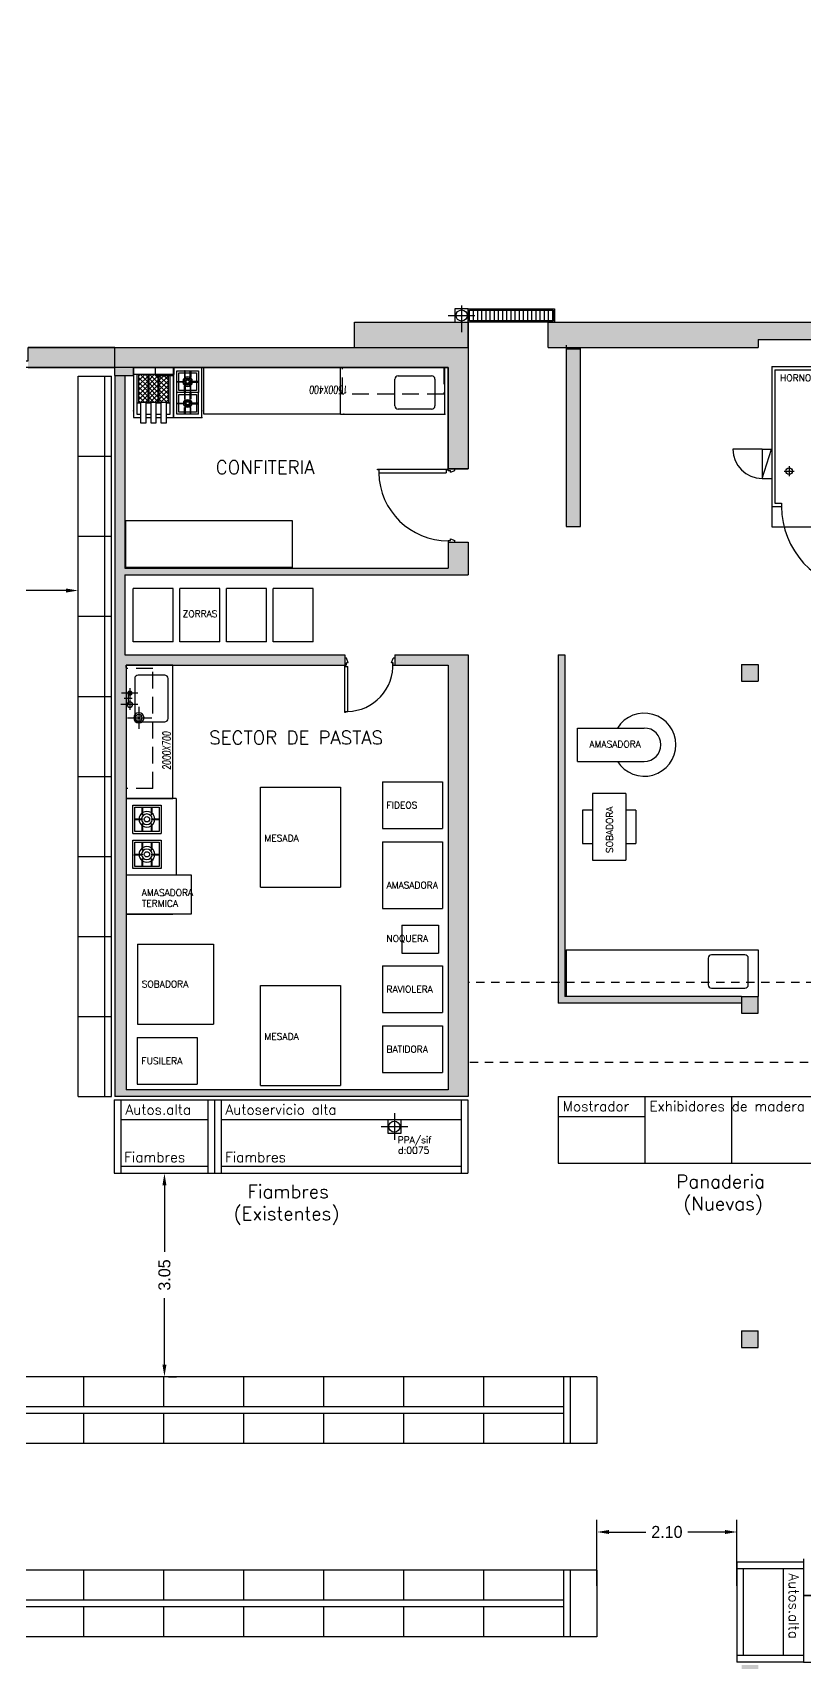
# Model space of a CAD drawing. Header units: metres. Extents: x 95 to 486, y 2972 to 3465.
# Drawn here: x 210.41 to 221.99, y 3212.34 to 3236.77 of the extents above; entities that cross this region are included whole.
import ezdxf

# ---------------------------------------------------------------- set-up
doc = ezdxf.new("R2010")
doc.units = ezdxf.units.M
doc.linetypes.add('HIDDEN', pattern=[0.375, 0.25, -0.125])
doc.linetypes.add('HIDDEN2', pattern=[0.1875, 0.125, -0.0625])
for name, color, linetype in [('0_CAMARAS', 4, 'Continuous'), ('0_HOJA-CARATULA', 7, 'Continuous'), ('0_MUROS', 7, 'Continuous'), ('0_PUERTAS-VENTANAS', 3, 'Continuous'), ('C_COTAS', 5, 'Continuous'), ('E_EQUIPAMIENTO', 1, 'Continuous'), ('E_GONDOLAS', 1, 'Continuous'), ('E_INOXIGAS', 1, 'Continuous'), ('E_PANADERIA', 1, 'Continuous'), ('I_DESAGUES', 224, 'Continuous'), ('T_TEXTOS', 3, 'Continuous'), ('T_TEXTOS-EQUIPAMIENTO', 5, 'Continuous')]:
    doc.layers.add(name, color=color, linetype=linetype)
doc.styles.add('ROMANS', font='romans.shx', dxfattribs={"width": 0.8, "height": 0.15})
doc.dimstyles.new('STANDARD$0', dxfattribs={"dimtxt": 0.2, "dimasz": 0.18, "dimexe": 0.18, "dimexo": 0.0625, "dimgap": 0.09, "dimtad": 0, "dimzin": 0, "dimdsep": 46, "dimtxsty": 'ROMANS', "dimblk": 'OBLIQUE', "dimsah": 1, "dimcen": 0.09, "dimse1": 1, "dimse2": 1, "dimadec": 0, "dimazin": 0, "dimtfac": 1, "dimtofl": 0, "dimtmove": 0, "dimatfit": 3, "dimldrblk": 'OBLIQUE', "dimfxl": 1, "dimtolj": 1, "dimtzin": 0, "dimarcsym": 0})

# ---------------------------------------------------------------- blocks, each defined once
blk = doc.blocks.new('*X149')
at = {"color": 0}
for p, q in [((6.36, 4.804), (6.451, 4.895)), ((6.36, 4.875), (6.38, 4.895)), ((6.503, 4.811), (6.419, 4.895)), ((6.503, 4.882), (6.489, 4.895)), ((6.503, 4.74), (6.36, 4.883)), ((6.36, 4.734), (6.503, 4.876)), ((6.503, 4.67), (6.36, 4.812)), ((6.36, 4.663), (6.503, 4.805)), ((6.503, 4.599), (6.36, 4.742)), ((6.36, 4.592), (6.503, 4.735)), ((6.503, 4.528), (6.36, 4.671)), ((6.36, 4.522), (6.503, 4.664)), ((6.48, 4.48), (6.36, 4.6)), ((6.409, 4.48), (6.36, 4.529)), ((6.389, 4.48), (6.503, 4.593)), ((6.46, 4.48), (6.503, 4.523))]:
    blk.add_line(p, q, dxfattribs=at)
blk = doc.blocks.new('*X148')
at = {"color": 0}
for p, q in [((6.23, 1.846), (6.319, 1.935)), ((6.23, 1.917), (6.248, 1.935)), ((6.339, 1.792), (6.23, 1.902)), ((6.269, 1.792), (6.23, 1.831)), ((6.23, 1.705), (6.308, 1.782)), ((6.23, 1.775), (6.237, 1.782)), ((6.35, 1.64), (6.23, 1.76)), ((6.236, 1.64), (6.379, 1.782)), ((6.247, 1.792), (6.39, 1.935)), ((6.41, 1.792), (6.267, 1.935)), ((6.421, 1.64), (6.279, 1.782)), ((6.307, 1.64), (6.449, 1.782)), ((6.318, 1.792), (6.46, 1.935)), ((6.481, 1.792), (6.338, 1.935)), ((6.492, 1.64), (6.349, 1.782)), ((6.378, 1.64), (6.52, 1.782)), ((6.389, 1.792), (6.531, 1.935)), ((6.551, 1.792), (6.409, 1.935)), ((6.562, 1.64), (6.42, 1.782)), ((6.448, 1.64), (6.591, 1.782)), ((6.459, 1.792), (6.602, 1.935)), ((6.622, 1.792), (6.48, 1.935)), ((6.633, 1.64), (6.491, 1.782)), ((6.519, 1.64), (6.645, 1.766)), ((6.53, 1.792), (6.645, 1.907)), ((6.645, 1.84), (6.55, 1.935)), ((6.645, 1.699), (6.561, 1.782)), ((6.601, 1.792), (6.645, 1.837)), ((6.645, 1.911), (6.621, 1.935)), ((6.645, 1.77), (6.632, 1.782)), ((6.28, 1.64), (6.23, 1.69)), ((6.59, 1.64), (6.645, 1.695))]:
    blk.add_line(p, q, dxfattribs=at)
blk = doc.blocks.new('70X50')
at = {"color": 1}
for p, q in [((0.037, 0), (0, 0)), ((0, -0.042), (0, 0)), ((0.419, -0.177), (0.419, 0.07)), ((0.5, -0.088), (0.5, 0.032)), ((0.591, -0.177), (0.591, 0.078)), ((0.345, -0.056), (0.489, -0.056)), ((0.435, -0.028), (0.575, -0.028)), ((0.517, -0.056), (0.669, -0.056)), ((0.627, -0.191), (0.953, -0.191)), ((0.79, -0.018), (0.79, -0.383)), ((0, -0.658), (0, -0.7)), ((0.037, -0.7), (0, -0.7))]:
    blk.add_line(p, q, dxfattribs=at)
at = {"color": 3}
blk.add_lwpolyline([(0.15, -0.578), (0.15, -0.178, -0.414214), (0.2, -0.128), (0.8, -0.128, -0.414214), (0.85, -0.178), (0.85, -0.578, -0.414214), (0.8, -0.628), (0.2, -0.628, -0.414214)], format="xyb", close=True, dxfattribs=at)
at = {"color": 4, "const_width": 0.0407}
blk.add_lwpolyline([(0.399, -0.056, 1), (0.439, -0.056, 1)], format="xyb", close=True, dxfattribs=at)
at = {"color": 4, "const_width": 0.008}
for points in [[(0.845, -0.138), (0.735, -0.244)], [(0.737, -0.137), (0.847, -0.242)]]:
    blk.add_lwpolyline(points, dxfattribs=at)
at = {"color": 4}
for centre, radius in [((0.591, -0.056), 0.0407), ((0.79, -0.191), 0.0764)]:
    blk.add_circle(centre, radius, dxfattribs=at)
at = {"color": 2}
blk.add_circle((0.79, -0.188), 0.05, dxfattribs=at)
blk = doc.blocks.new('*D176')
at = {"layer": 'C_COTAS', "color": 0, "lineweight": -2, "transparency": 16777216}
for p, q in [((208.546, 3227.586), (208.546, 3228.59)), ((208.726, 3228.41), (209.461, 3228.41)), ((210.916, 3228.41), (210.181, 3228.41)), ((211.096, 3227.586), (211.096, 3228.59))]:
    blk.add_line(p, q, dxfattribs=at)
at = {"layer": 'C_COTAS', "color": 0, "transparency": 16777216}
for points in [[(208.726, 3228.44), (208.726, 3228.38), (208.546, 3228.41)], [(210.916, 3228.44), (210.916, 3228.38), (211.096, 3228.41)]]:
    blk.add_solid(points, dxfattribs=at)
at = {"layer": 'DEFPOINTS', "color": 0, "transparency": 16777216}
for p in [(211.096, 3228.41), (208.546, 3227.524), (211.096, 3227.524)]:
    blk.add_point(p, dxfattribs=at)
at = {"layer": 'C_COTAS', "color": 0, "transparency": 16777216, "insert": (209.821, 3228.41), "char_height": 0.18, "attachment_point": 5}
blk.add_mtext('\\A1;2.55', dxfattribs=at)
blk = doc.blocks.new('*D180')
at = {"layer": 'C_COTAS', "color": 0, "lineweight": -2, "transparency": 16777216}
for p, q in [((212.451, 3219.674), (212.57, 3219.674)), ((212.39, 3219.494), (212.39, 3218.494)), ((212.39, 3216.804), (212.39, 3217.804)), ((212.451, 3216.624), (212.57, 3216.624))]:
    blk.add_line(p, q, dxfattribs=at)
at = {"layer": 'C_COTAS', "color": 0, "transparency": 16777216}
for points in [[(212.36, 3219.494), (212.42, 3219.494), (212.39, 3219.674)], [(212.36, 3216.804), (212.42, 3216.804), (212.39, 3216.624)]]:
    blk.add_solid(points, dxfattribs=at)
at = {"layer": 'DEFPOINTS', "color": 0, "transparency": 16777216}
for p in [(212.388, 3219.674), (212.388, 3216.624), (212.39, 3216.624)]:
    blk.add_point(p, dxfattribs=at)
at = {"layer": 'C_COTAS', "color": 0, "transparency": 16777216, "insert": (212.39, 3218.149), "char_height": 0.18, "attachment_point": 5, "rotation": 90}
blk.add_mtext('\\A1;3.05', dxfattribs=at)
blk = doc.blocks.new('*D211')
at = {"layer": 'C_COTAS', "color": 0, "lineweight": -2, "transparency": 16777216}
for p, q in [((218.876, 3213.49), (218.876, 3214.476)), ((220.976, 3213.49), (220.976, 3214.476)), ((219.056, 3214.296), (219.611, 3214.296)), ((220.796, 3214.296), (220.241, 3214.296))]:
    blk.add_line(p, q, dxfattribs=at)
at = {"layer": 'C_COTAS', "color": 0, "transparency": 16777216}
for points in [[(219.056, 3214.326), (219.056, 3214.266), (218.876, 3214.296)], [(220.796, 3214.326), (220.796, 3214.266), (220.976, 3214.296)]]:
    blk.add_solid(points, dxfattribs=at)
at = {"layer": 'DEFPOINTS', "color": 0, "transparency": 16777216}
for p in [(220.976, 3214.296), (218.876, 3213.427), (220.976, 3213.427)]:
    blk.add_point(p, dxfattribs=at)
at = {"layer": 'C_COTAS', "color": 0, "transparency": 16777216, "insert": (219.926, 3214.296), "char_height": 0.18, "attachment_point": 5}
blk.add_mtext('\\A1;2.10', dxfattribs=at)

msp = doc.modelspace()

# ---------------------------------------------------------------- hatches: boundary and pattern name
at = {"layer": '0_MUROS'}
h = msp.add_hatch(color=256, dxfattribs=at)
h.paths.add_polyline_path([(216.9461, 3232.0536), (211.6461, 3232.0536), (211.6461, 3231.6336), (211.9261, 3231.6336), (211.9261, 3231.7536), (212.5261, 3231.7536), (214.304, 3231.7536), (216.6461, 3231.7536), (216.6461, 3230.2336), (216.9461, 3230.2336)])
h.paths.add_polyline_path([(216.9461, 3232.4336), (216.7461, 3232.4336), (215.2421, 3232.4336), (215.2421, 3232.0536), (216.9461, 3232.0536)])
h.paths.add_polyline_path([(236.7361, 3232.4336), (218.1461, 3232.4336), (218.1461, 3232.0536), (221.2961, 3232.0536), (221.2961, 3232.1736), (225.3961, 3232.1736), (225.3961, 3232.0536), (225.7561, 3232.0536), (225.7561, 3232.1736), (230.9161, 3232.1736), (230.9161, 3232.0536), (231.2361, 3232.0536), (231.2361, 3232.1736), (236.4461, 3232.1736), (236.4461, 3226.8336), (236.7661, 3226.8336), (236.7661, 3227.1936), (236.8161, 3227.1936), (236.8161, 3227.3736), (236.6861, 3227.3736), (236.6861, 3231.8536), (236.8361, 3231.8536), (236.8361, 3232.2536), (236.7361, 3232.2536)])
h.paths.add_polyline_path([(231.0961, 3227.0186), (230.9161, 3227.0186), (230.9161, 3222.3586), (231.0961, 3222.3586)])
h.paths.add_polyline_path([(236.4461, 3232.1736), (236.2761, 3232.1736), (236.2761, 3231.8336), (236.4461, 3231.8336)], flags=16)
for points in [[(210.3461, 3232.0536), (210.3461, 3231.7536), (211.6461, 3231.7536), (211.6461, 3232.0536)], [(218.6311, 3232.0575), (218.4172, 3232.0575), (218.4172, 3229.3701), (218.6311, 3229.3701)], [(211.6461, 3220.8236), (216.9461, 3220.8236), (216.9461, 3227.4436), (215.8461, 3227.4436), (215.8461, 3227.2936), (216.6461, 3227.2936), (216.6461, 3220.9236), (211.8161, 3220.9236), (211.8161, 3227.2936), (212.5161, 3227.2936), (215.0961, 3227.2936), (215.0961, 3227.4436), (211.7961, 3227.4436), (211.7961, 3228.6436), (216.9461, 3228.6436), (216.9461, 3229.1336), (216.6461, 3229.1336), (216.6461, 3228.7436), (211.7961, 3228.7436), (211.7961, 3229.5436), (211.7961, 3231.6336), (211.6461, 3231.6336)]]:
    msp.add_hatch(color=256, dxfattribs=at).paths.add_polyline_path(points)
h = msp.add_hatch(color=256, dxfattribs=at)
h.paths.add_polyline_path([(218.3961, 3227.4436), (218.2961, 3227.4436), (218.2961, 3222.5336), (218.3961, 3222.5336)])
h.paths.add_polyline_path([(221.0461, 3222.3236), (218.3961, 3222.3236), (218.3961, 3222.5336), (218.2961, 3222.5336), (218.2961, 3222.2236), (221.0461, 3222.2236)])
h.paths.add_polyline_path([(221.2961, 3222.3236), (221.0461, 3222.3236), (221.0461, 3222.0736), (221.2961, 3222.0736)])
h.paths.add_polyline_path([(221.2961, 3227.3036), (221.0461, 3227.3036), (221.0461, 3227.0536), (221.2961, 3227.0536)])
h.paths.add_polyline_path([(225.7161, 3227.6336), (225.2361, 3227.6336), (225.2361, 3226.9236), (225.7161, 3226.9236)])
h.paths.add_polyline_path([(225.7561, 3222.4136), (225.3961, 3222.4136), (225.3961, 3221.9136), (225.7561, 3221.9136)])
h.paths.add_polyline_path([(231.2361, 3227.3386), (230.9161, 3227.3386), (230.9161, 3227.0186), (231.2361, 3227.0186)])
h.paths.add_polyline_path([(231.2361, 3222.3586), (230.9161, 3222.3586), (230.9161, 3222.0386), (231.2361, 3222.0386)])
h = msp.add_hatch(color=256, dxfattribs=at)
h.paths.add_polyline_path([(221.2961, 3217.3136), (221.0461, 3217.3136), (221.0461, 3217.0636), (221.2961, 3217.0636)])
h.paths.add_polyline_path([(231.2361, 3212.3386), (230.9161, 3212.3386), (230.9161, 3212.0186), (231.2361, 3212.0186)])
h.paths.add_polyline_path([(221.2961, 3212.3036), (221.0461, 3212.3036), (221.0461, 3212.0536), (221.2961, 3212.0536)])
h.paths.add_polyline_path([(221.2961, 3207.2836), (221.0461, 3207.2836), (221.0461, 3207.0336), (221.2961, 3207.0336)])

# ---------------------------------------------------------------- linework, layer by layer
at = {"layer": '0_CAMARAS'}
msp.add_line((212.3511, 3231.7536), (212.2511, 3231.7536), dxfattribs=at)
at = {"layer": '0_HOJA-CARATULA'}
msp.add_circle((196.2281, 3222.4589), 101.1095, dxfattribs=at)
at = {"layer": '0_MUROS'}
for p, q in [((215.2421, 3232.4336), (216.9461, 3232.4336)), ((215.2421, 3232.0536), (215.2421, 3232.4336)), ((216.9461, 3232.0536), (216.9461, 3232.4336)), ((218.1461, 3232.0536), (218.1461, 3232.4336)), ((218.1461, 3232.4336), (236.7361, 3232.4336)), ((211.6461, 3232.0536), (210.3461, 3232.0536)), ((211.6461, 3232.0536), (216.9461, 3232.0536)), ((211.6461, 3231.6336), (211.6461, 3232.0536)), ((216.9461, 3232.0536), (216.9461, 3230.2336)), ((218.1461, 3232.0536), (221.2961, 3232.0536)), ((218.6304, 3232.0298), (218.4171, 3232.0298)), ((218.4172, 3232.0875), (218.4172, 3229.3701)), ((218.6311, 3229.3701), (218.6311, 3232.057)), ((221.2961, 3232.1736), (225.3961, 3232.1736)), ((221.2961, 3232.1736), (221.2961, 3232.0536)), ((210.3461, 3231.7536), (211.6461, 3231.7536)), ((211.6461, 3231.7536), (211.6461, 3231.7536)), ((211.6461, 3231.6336), (211.6461, 3220.8236)), ((211.6461, 3231.6336), (211.9261, 3231.6336)), ((211.7961, 3231.6336), (211.7961, 3229.5436)), ((211.9261, 3231.7536), (216.6461, 3231.7536)), ((211.9261, 3231.6336), (211.9261, 3231.7536)), ((212.254, 3231.6536), (212.254, 3231.7536)), ((212.274, 3231.6336), (212.254, 3231.6536)), ((212.274, 3231.6336), (212.514, 3231.6336)), ((212.534, 3231.6536), (212.514, 3231.6336)), ((212.534, 3231.6536), (212.534, 3231.7536)), ((212.534, 3231.7536), (214.304, 3231.7536)), ((216.6461, 3231.7536), (216.6461, 3230.2336)), ((216.6461, 3230.2336), (216.9461, 3230.2336)), ((211.7961, 3229.5436), (211.7961, 3228.7436)), ((218.4172, 3229.3701), (218.6311, 3229.3701)), ((216.6461, 3229.1336), (216.6461, 3228.7436)), ((216.6461, 3229.1336), (216.9461, 3229.1336)), ((216.9461, 3229.1336), (216.9461, 3228.6436)), ((211.7961, 3228.7436), (216.6461, 3228.7436)), ((211.7961, 3228.6436), (216.9461, 3228.6436)), ((211.7961, 3228.6436), (211.7961, 3227.4436)), ((211.7961, 3227.4436), (215.0961, 3227.4436)), ((215.0961, 3227.4436), (215.0961, 3227.2936)), ((215.8461, 3227.4436), (216.9461, 3227.4436)), ((215.8461, 3227.4436), (215.8461, 3227.2936)), ((216.9461, 3227.4436), (216.9461, 3220.8236)), ((218.2961, 3227.4436), (218.3961, 3227.4436)), ((218.2961, 3227.4436), (218.2961, 3222.2236)), ((218.3961, 3227.4436), (218.3961, 3222.3236)), ((211.8161, 3227.2936), (211.8161, 3220.9236)), ((211.8161, 3227.2936), (215.0961, 3227.2936)), ((215.8461, 3227.2936), (216.6461, 3227.2936)), ((216.6461, 3227.2936), (216.6461, 3220.9236)), ((221.0461, 3227.3036), (221.2961, 3227.3036)), ((221.0461, 3227.3036), (221.0461, 3227.0536)), ((221.2961, 3227.3036), (221.2961, 3227.0536)), ((221.0461, 3227.0536), (221.2961, 3227.0536)), ((221.0461, 3222.3236), (218.3961, 3222.3236)), ((221.0461, 3222.3236), (221.0461, 3222.0736)), ((221.0461, 3222.3236), (221.2961, 3222.3236)), ((221.2961, 3222.0736), (221.2961, 3222.3236)), ((221.0461, 3222.2236), (218.2961, 3222.2236)), ((221.0461, 3222.0736), (221.2961, 3222.0736)), ((216.9461, 3220.8236), (211.6461, 3220.8236)), ((216.6461, 3220.9236), (211.8161, 3220.9236)), ((221.0461, 3217.3136), (221.2961, 3217.3136)), ((221.0461, 3217.3136), (221.0461, 3217.0636)), ((221.2961, 3217.0636), (221.2961, 3217.3136)), ((221.0461, 3217.0636), (221.2961, 3217.0636))]:
    msp.add_line(p, q, dxfattribs=at)
at = {"layer": '0_MUROS', "color": 2, "linetype": 'HIDDEN2'}
for p, q in [((230.9161, 3222.5336), (216.9461, 3222.5336)), ((236.4461, 3221.3336), (216.9461, 3221.3336))]:
    msp.add_line(p, q, dxfattribs=at)
at = {"layer": '0_MUROS', "ltscale": 0.25}
msp.add_lwpolyline([(210.2461, 3231.8536), (210.3461, 3231.8536), (210.3461, 3232.0536), (215.2421, 3232.0536), (215.2421, 3232.4336), (216.9461, 3232.4336), (216.9461, 3230.2336), (216.6461, 3230.2336), (216.6461, 3231.7536), (210.2461, 3231.7536), (210.2461, 3231.8536)], dxfattribs=at)
at = {"layer": '0_PUERTAS-VENTANAS'}
for p, q in [((215.5843, 3230.2317), (216.636, 3230.2317)), ((215.5843, 3230.2178), (215.5843, 3230.2317)), ((215.6031, 3230.2178), (215.5843, 3230.2178)), ((215.6031, 3230.2178), (215.6031, 3230.1735)), ((215.6031, 3230.1735), (216.6172, 3230.1735)), ((216.6172, 3230.2178), (216.636, 3230.2178)), ((216.6172, 3230.2178), (216.6172, 3230.1735)), ((216.636, 3230.2178), (216.636, 3230.2317)), ((216.6461, 3230.2086), (216.6461, 3230.2336)), ((216.6461, 3230.2086), (216.6781, 3230.2086)), ((216.6781, 3230.1836), (216.7461, 3230.2086)), ((216.6781, 3230.1836), (216.6781, 3230.2086)), ((216.7461, 3230.2086), (216.7461, 3230.2336)), ((216.6461, 3229.1586), (216.6461, 3229.1336)), ((216.6461, 3229.1586), (216.6781, 3229.1586)), ((216.6781, 3229.1836), (216.7461, 3229.1586)), ((216.6781, 3229.1586), (216.6781, 3229.1836)), ((216.7461, 3229.1336), (216.7461, 3229.1586)), ((215.1211, 3227.3936), (215.0961, 3227.3936)), ((215.1461, 3227.3256), (215.1211, 3227.3936)), ((215.7961, 3227.3256), (215.8211, 3227.3936)), ((215.8461, 3227.3936), (215.8211, 3227.3936)), ((215.1211, 3227.2936), (215.0961, 3227.2936)), ((215.1076, 3227.2863), (215.0976, 3227.2863)), ((215.0976, 3226.583), (215.0976, 3227.2863)), ((215.1076, 3227.2728), (215.1076, 3227.2863)), ((215.1076, 3227.2728), (215.1396, 3227.2728)), ((215.1461, 3227.3256), (215.1211, 3227.3256)), ((215.1211, 3227.2936), (215.1211, 3227.3256)), ((215.1396, 3226.5965), (215.1396, 3227.2728)), ((215.8211, 3227.3256), (215.7961, 3227.3256)), ((215.8211, 3227.2936), (215.8211, 3227.3256)), ((215.8211, 3227.2936), (215.8461, 3227.2936)), ((215.1076, 3226.583), (215.0976, 3226.583)), ((215.1076, 3226.5965), (215.1076, 3226.583)), ((215.1076, 3226.5965), (215.1396, 3226.5965))]:
    msp.add_line(p, q, dxfattribs=at)
for centre in [(216.6424, 3230.2248), (215.1049, 3227.29)]:
    msp.add_circle(centre, 0.00367, dxfattribs=at)
for centre, radius, start, end in [((216.802, 3230.2215), 1.1992, 180.17647, 181.12799), ((215.1049, 3227.4617), 0.8653, 270.17647, 271.12799)]:
    msp.add_arc(centre, radius, start, end, dxfattribs=at)
at = {"layer": '0_PUERTAS-VENTANAS', "color": 5}
for centre, radius, start, end in [((216.6461, 3230.1991), 1.0434, 181.40804, 270), ((215.1211, 3227.2936), 0.6971, 271.52075, 2.63111)]:
    msp.add_arc(centre, radius, start, end, dxfattribs=at)
at = {"layer": 'E_EQUIPAMIENTO'}
for p, q in [((215.6579, 3225.5423), (216.5579, 3225.5423)), ((215.6579, 3225.5423), (215.6579, 3224.8423)), ((216.5579, 3225.5423), (216.5579, 3224.8423)), ((215.6579, 3224.8423), (216.5579, 3224.8423)), ((215.6579, 3224.6431), (216.5579, 3224.6431)), ((215.6579, 3224.6431), (215.6579, 3223.6431)), ((216.5579, 3224.6431), (216.5579, 3223.6431)), ((215.6579, 3223.6431), (216.5579, 3223.6431)), ((215.9494, 3223.395), (215.9494, 3222.975)), ((215.9494, 3223.395), (216.4994, 3223.395)), ((216.4994, 3223.395), (216.4994, 3222.975)), ((211.9874, 3223.1102), (211.9874, 3221.9102)), ((211.9874, 3223.1102), (213.1258, 3223.1102)), ((213.1258, 3223.1102), (213.1258, 3221.9102)), ((215.6579, 3222.7827), (215.6579, 3222.0827)), ((215.6579, 3222.7827), (216.5579, 3222.7827)), ((215.9494, 3222.975), (216.4994, 3222.975)), ((216.5579, 3222.7827), (216.5579, 3222.0827)), ((215.6579, 3222.0827), (216.5579, 3222.0827)), ((211.9874, 3221.9102), (213.1258, 3221.9102)), ((215.6579, 3221.8827), (215.6579, 3221.1827)), ((215.6579, 3221.8827), (216.5579, 3221.8827)), ((216.5579, 3221.8827), (216.5579, 3221.1827)), ((211.9829, 3221.7085), (211.9829, 3221.0085)), ((211.9829, 3221.7085), (212.8829, 3221.7085)), ((212.8829, 3221.7085), (212.8829, 3221.0085)), ((215.6579, 3221.1827), (216.5579, 3221.1827)), ((211.9829, 3221.0085), (212.8829, 3221.0085))]:
    msp.add_line(p, q, dxfattribs=at)
at = {"layer": 'E_GONDOLAS'}
for p, q in [((211.0961, 3220.8236), (211.0961, 3231.6236)), ((211.0961, 3231.6236), (211.5961, 3231.6236)), ((211.4961, 3220.8236), (211.4961, 3231.6236)), ((211.5961, 3220.8236), (211.5961, 3231.6236)), ((211.0961, 3230.4236), (211.5961, 3230.4236)), ((211.0961, 3229.2236), (211.5961, 3229.2236)), ((211.0961, 3228.0236), (211.5961, 3228.0236)), ((211.0961, 3226.8236), (211.5961, 3226.8236)), ((211.0961, 3225.6236), (211.5961, 3225.6236)), ((211.0961, 3224.4236), (211.5961, 3224.4236)), ((211.0961, 3223.2236), (211.5961, 3223.2236)), ((211.0961, 3222.0236), (211.5961, 3222.0236)), ((211.0961, 3220.8236), (211.5961, 3220.8236)), ((218.2961, 3220.8236), (223.4961, 3220.8236)), ((218.2961, 3220.8236), (218.2961, 3219.8236)), ((219.5961, 3220.8236), (219.5961, 3219.8236)), ((220.8961, 3220.8236), (220.8961, 3219.8236)), ((211.6383, 3220.7736), (211.6383, 3219.6736)), ((211.6383, 3220.7736), (213.1383, 3220.7736)), ((211.7383, 3220.7736), (211.7383, 3219.6736)), ((213.0383, 3220.7736), (213.0383, 3219.6736)), ((213.1383, 3220.7736), (213.1383, 3219.6736)), ((213.1383, 3220.7736), (213.1383, 3219.6736)), ((213.1383, 3220.7736), (216.9383, 3220.7736)), ((213.2383, 3220.7736), (213.2383, 3219.6736)), ((216.8383, 3220.7736), (216.8383, 3219.6736)), ((216.9383, 3220.7736), (216.9383, 3219.6736)), ((213.0383, 3220.4736), (211.7383, 3220.4736)), ((216.8383, 3220.4736), (213.2383, 3220.4736)), ((218.2961, 3220.5236), (219.5961, 3220.5236)), ((218.2961, 3219.8236), (223.4961, 3219.8236)), ((211.6383, 3219.6736), (213.1383, 3219.6736)), ((213.0383, 3219.7736), (211.7383, 3219.7736)), ((213.1383, 3219.6736), (216.9383, 3219.6736)), ((216.8383, 3219.7736), (213.2383, 3219.7736)), ((218.8761, 3216.6236), (207.0761, 3216.6236)), ((211.1761, 3216.6236), (211.1761, 3216.1736)), ((212.3761, 3216.6236), (212.3761, 3216.1736)), ((213.5761, 3216.6236), (213.5761, 3216.1736)), ((214.7761, 3216.6236), (214.7761, 3216.1736)), ((215.9761, 3216.6236), (215.9761, 3216.1736)), ((217.1761, 3216.6236), (217.1761, 3216.1736)), ((218.8761, 3216.6236), (218.8761, 3215.6236)), ((211.1761, 3216.0736), (211.1761, 3215.6236)), ((212.3761, 3216.0736), (212.3761, 3215.6236)), ((213.5761, 3216.0736), (213.5761, 3215.6236)), ((214.7761, 3216.0736), (214.7761, 3215.6236)), ((215.9761, 3216.0736), (215.9761, 3215.6236)), ((217.1761, 3216.0736), (217.1761, 3215.6236)), ((218.8761, 3215.6236), (207.0761, 3215.6236)), ((218.8761, 3213.7236), (207.0761, 3213.7236)), ((211.1761, 3213.7236), (211.1761, 3213.2736)), ((212.3761, 3213.7236), (212.3761, 3213.2736)), ((213.5761, 3213.7236), (213.5761, 3213.2736)), ((214.7761, 3213.7236), (214.7761, 3213.2736)), ((215.9761, 3213.7236), (215.9761, 3213.2736)), ((217.1761, 3213.7236), (217.1761, 3213.2736)), ((218.8761, 3213.7236), (218.8761, 3212.7236)), ((220.9761, 3213.8436), (220.9761, 3212.3436)), ((221.9761, 3213.8436), (220.9761, 3213.8436)), ((221.9761, 3213.7436), (220.9761, 3213.7436)), ((221.0761, 3212.4436), (221.0761, 3213.7436)), ((221.6761, 3212.4436), (221.6761, 3213.7436)), ((221.9761, 3213.8436), (221.9761, 3212.3436)), ((221.9761, 3213.3436), (221.9761, 3212.3436)), ((221.9761, 3213.3436), (221.9761, 3212.3436)), ((221.9761, 3213.3436), (233.4261, 3213.3436)), ((221.9761, 3213.3065), (221.9761, 3212.3436)), ((211.1761, 3213.1736), (211.1761, 3212.7236)), ((212.3761, 3213.1736), (212.3761, 3212.7236)), ((213.5761, 3213.1736), (213.5761, 3212.7236)), ((214.7761, 3213.1736), (214.7761, 3212.7236)), ((215.9761, 3213.1736), (215.9761, 3212.7236)), ((217.1761, 3213.1736), (217.1761, 3212.7236)), ((218.8761, 3212.7236), (207.0761, 3212.7236)), ((221.9761, 3212.4436), (220.9761, 3212.4436)), ((221.9761, 3212.3436), (220.9761, 3212.3436)), ((221.9761, 3212.3436), (220.9761, 3212.3436)), ((221.9761, 3212.3436), (233.4261, 3212.3436))]:
    msp.add_line(p, q, dxfattribs=at)
at = {"layer": 'E_GONDOLAS', "color": 3}
for p, q in [((218.3761, 3216.6236), (218.3761, 3215.6236)), ((218.4761, 3216.6236), (218.4761, 3215.6236)), ((218.3761, 3216.1736), (207.5761, 3216.1736)), ((218.3761, 3216.0736), (207.5761, 3216.0736)), ((218.3761, 3213.7236), (218.3761, 3212.7236)), ((218.4761, 3213.7236), (218.4761, 3212.7236)), ((221.9761, 3213.8936), (221.9761, 3213.3065)), ((218.3761, 3213.2736), (207.5761, 3213.2736)), ((233.4261, 3213.3436), (221.9761, 3213.3436)), ((218.3761, 3213.1736), (207.5761, 3213.1736))]:
    msp.add_line(p, q, dxfattribs=at)
at = {"layer": 'E_INOXIGAS'}
for p, q in [((211.9261, 3231.6536), (212.5261, 3231.6536)), ((211.9761, 3231.6536), (211.9761, 3231.0536)), ((212.4761, 3231.0536), (212.4761, 3231.6536)), ((212.9818, 3231.0536), (212.9818, 3231.7536)), ((215.0318, 3231.0536), (215.0318, 3231.7536)), ((215.0318, 3231.0536), (215.0318, 3231.7536)), ((215.0318, 3231.0536), (215.0318, 3231.7536)), ((215.847, 3231.1786), (215.847, 3231.5786)), ((215.897, 3231.6286), (216.397, 3231.6286)), ((216.447, 3231.5786), (216.447, 3231.1786)), ((216.597, 3231.0536), (216.597, 3231.7536)), ((211.9761, 3231.2236), (212.0324, 3231.2236)), ((211.9761, 3231.0536), (212.0324, 3231.0536)), ((212.1149, 3231.2236), (212.1849, 3231.2236)), ((212.1149, 3231.0536), (212.1849, 3231.0536)), ((212.2674, 3231.2236), (212.3377, 3231.2236)), ((212.2674, 3231.0536), (212.3377, 3231.0536)), ((212.4202, 3231.2236), (212.4761, 3231.2236)), ((212.4202, 3231.0536), (212.4761, 3231.0536)), ((215.0318, 3231.0536), (212.9818, 3231.0536)), ((215.0318, 3231.0536), (216.597, 3231.0536)), ((216.397, 3231.1286), (215.897, 3231.1286)), ((211.8127, 3228.7565), (211.8127, 3229.4565)), ((214.3127, 3229.4565), (211.8127, 3229.4565)), ((214.3127, 3228.7565), (214.3127, 3229.4565)), ((214.3127, 3228.7565), (211.7961, 3228.7565)), ((213.8313, 3225.4636), (215.0313, 3225.4636)), ((213.8313, 3223.9636), (213.8313, 3225.4636)), ((215.0313, 3225.4636), (215.0313, 3223.9636)), ((212.5661, 3225.2936), (211.8161, 3225.2936)), ((211.8161, 3225.2918), (211.8161, 3224.1418)), ((212.5661, 3225.2936), (212.5661, 3224.1422)), ((212.7961, 3224.1418), (211.8161, 3224.1418)), ((212.7961, 3223.5618), (212.7961, 3224.1418)), ((213.8313, 3223.9636), (215.0313, 3223.9636)), ((211.8161, 3223.5618), (212.7961, 3223.5618)), ((212.5164, 3223.5518), (211.8161, 3223.5518)), ((218.4153, 3223.0236), (221.2961, 3223.0236)), ((218.4153, 3223.0236), (218.4153, 3222.3236)), ((221.2961, 3223.0236), (221.2961, 3222.3236)), ((220.5461, 3222.8986), (220.5461, 3222.4986)), ((221.0961, 3222.9486), (220.5961, 3222.9486)), ((221.1461, 3222.4986), (221.1461, 3222.8986)), ((213.8313, 3222.4905), (215.0313, 3222.4905)), ((213.8313, 3220.9905), (213.8313, 3222.4905)), ((215.0313, 3222.4905), (215.0313, 3220.9905)), ((220.5961, 3222.4486), (221.0961, 3222.4486)), ((213.8313, 3220.9905), (215.0313, 3220.9905))]:
    msp.add_line(p, q, dxfattribs=at)
at = {"layer": 'E_INOXIGAS', "color": 5}
for p, q in [((212.5761, 3231.3786), (212.5761, 3231.7036)), ((212.5761, 3231.7036), (212.9011, 3231.7036)), ((212.9011, 3231.7036), (212.9011, 3231.3786)), ((212.5761, 3231.0536), (212.5761, 3231.3786)), ((212.9011, 3231.3786), (212.5761, 3231.3786)), ((212.9011, 3231.0536), (212.9011, 3231.3786)), ((212.9011, 3231.0536), (212.5761, 3231.0536)), ((212.6911, 3231.1536), (212.7011, 3231.1536)), ((212.6911, 3231.0536), (212.6911, 3231.1536)), ((212.7011, 3231.1536), (212.7011, 3231.0536)), ((212.7861, 3231.1536), (212.7761, 3231.1536)), ((212.7761, 3231.1536), (212.7761, 3231.0536)), ((212.7861, 3231.0536), (212.7861, 3231.1536)), ((211.9144, 3225.1936), (212.3401, 3225.1936)), ((211.9144, 3224.7679), (211.9144, 3225.1936)), ((212.3401, 3225.1936), (212.3401, 3224.7679)), ((211.9441, 3225.1639), (212.3104, 3225.1639)), ((211.9441, 3224.7976), (211.9441, 3225.1639)), ((211.9441, 3224.9857), (212.058, 3224.9857)), ((211.9441, 3224.9758), (212.058, 3224.9758)), ((212.053, 3225.1639), (212.053, 3225.0501)), ((212.053, 3225.0501), (212.0629, 3225.0501)), ((212.058, 3224.9857), (212.058, 3224.9758)), ((212.0629, 3225.1639), (212.0629, 3225.0501)), ((212.1916, 3225.1639), (212.1916, 3225.0501)), ((212.1916, 3225.0501), (212.2015, 3225.0501)), ((212.1966, 3224.9857), (212.3104, 3224.9857)), ((212.1966, 3224.9857), (212.1966, 3224.9758)), ((212.1966, 3224.9758), (212.3104, 3224.9758)), ((212.2015, 3225.1639), (212.2015, 3225.0501)), ((212.3104, 3225.1639), (212.3104, 3224.7976)), ((211.9144, 3224.7679), (212.3401, 3224.7679)), ((212.3104, 3224.7976), (211.9441, 3224.7976)), ((212.053, 3224.9115), (212.0629, 3224.9115)), ((212.053, 3224.9115), (212.053, 3224.7976)), ((212.0629, 3224.9115), (212.0629, 3224.7976)), ((212.1916, 3224.9115), (212.2015, 3224.9115)), ((212.1916, 3224.9115), (212.1916, 3224.7976)), ((212.2015, 3224.9115), (212.2015, 3224.7976)), ((211.9144, 3224.6679), (212.3401, 3224.6679)), ((211.9144, 3224.2422), (211.9144, 3224.6679)), ((211.9331, 3224.4501), (212.047, 3224.4501)), ((211.9441, 3224.6382), (212.3104, 3224.6382)), ((211.9441, 3224.2719), (211.9441, 3224.6382)), ((211.9441, 3224.46), (212.058, 3224.46)), ((212.053, 3224.6382), (212.053, 3224.5244)), ((212.053, 3224.5244), (212.0629, 3224.5244)), ((212.058, 3224.46), (212.058, 3224.4501)), ((212.0629, 3224.6382), (212.0629, 3224.5244)), ((212.1916, 3224.6382), (212.1916, 3224.5244)), ((212.1916, 3224.5244), (212.2015, 3224.5244)), ((212.1966, 3224.46), (212.3104, 3224.46)), ((212.1966, 3224.46), (212.1966, 3224.4501)), ((212.1966, 3224.4501), (212.3104, 3224.4501)), ((212.2015, 3224.6382), (212.2015, 3224.5244)), ((212.3104, 3224.6382), (212.3104, 3224.2719)), ((212.3401, 3224.6679), (212.3401, 3224.2422)), ((212.3401, 3224.2422), (211.9144, 3224.2422)), ((212.3104, 3224.2719), (211.9441, 3224.2719)), ((212.053, 3224.3858), (212.0629, 3224.3858)), ((212.053, 3224.3858), (212.053, 3224.2719)), ((212.0629, 3224.3858), (212.0629, 3224.2719)), ((212.1916, 3224.3858), (212.2015, 3224.3858)), ((212.1916, 3224.3858), (212.1916, 3224.2719)), ((212.2015, 3224.3858), (212.2015, 3224.2719))]:
    msp.add_line(p, q, dxfattribs=at)
at = {"layer": 'E_INOXIGAS', "color": 2}
for p, q in [((212.0324, 3231.2331), (212.0324, 3230.9231)), ((212.1149, 3230.9231), (212.1149, 3231.2331)), ((212.1849, 3231.2331), (212.1849, 3230.9231)), ((212.2674, 3230.9231), (212.2674, 3231.2331)), ((212.3377, 3231.2331), (212.3377, 3230.9231)), ((212.4202, 3230.9231), (212.4202, 3231.2331)), ((212.0324, 3230.9231), (212.1149, 3230.9231)), ((212.1849, 3230.9231), (212.2674, 3230.9231)), ((212.3377, 3230.9231), (212.4202, 3230.9231))]:
    msp.add_line(p, q, dxfattribs=at)
at = {"layer": 'E_INOXIGAS', "color": 2, "linetype": 'HIDDEN'}
for p, q in [((212.2161, 3227.2436), (211.8161, 3227.2436)), ((212.2161, 3225.4436), (212.2161, 3227.2436)), ((212.2161, 3225.4436), (211.8161, 3225.4436))]:
    msp.add_line(p, q, dxfattribs=at)
at = {"layer": 'E_INOXIGAS', "color": 1}
msp.add_line((212.5661, 3224.1422), (211.8161, 3224.1422), dxfattribs=at)
at = {"layer": 'E_INOXIGAS'}
for points in [[(212.4202, 3231.0036), (212.5261, 3231.0036), (212.5261, 3231.7536), (211.9261, 3231.7536), (211.9261, 3231.0036), (212.0324, 3231.0036)], [(212.1149, 3231.0036), (212.1849, 3231.0036)], [(212.2674, 3231.0036), (212.3377, 3231.0036)]]:
    msp.add_lwpolyline(points, dxfattribs=at)
at = {"layer": 'E_INOXIGAS', "color": 2}
for points in [[(212.0024, 3231.2331), (212.1449, 3231.2331), (212.1449, 3231.6481), (212.0024, 3231.6481)], [(212.1549, 3231.2331), (212.2974, 3231.2331), (212.2974, 3231.6481), (212.1549, 3231.6481)], [(212.3077, 3231.2331), (212.4502, 3231.2331), (212.4502, 3231.6481), (212.3077, 3231.6481)]]:
    msp.add_lwpolyline(points, close=True, dxfattribs=at)
at = {"layer": 'E_INOXIGAS'}
for points in [[(212.9511, 3231.0036), (212.9511, 3231.7536), (212.5261, 3231.7536), (212.5261, 3231.0036)], [(211.8161, 3225.2936), (212.5161, 3225.2936), (212.5161, 3227.2936), (211.8161, 3227.2936)]]:
    msp.add_lwpolyline(points, close=True, dxfattribs=at)
at = {"layer": 'E_INOXIGAS', "color": 5}
for points in [[(212.5761, 3231.5361), (212.5761, 3231.5461), (212.6761, 3231.5461), (212.6761, 3231.5361)], [(212.7011, 3231.7036), (212.6911, 3231.7036), (212.6911, 3231.6036), (212.7011, 3231.6036)], [(212.7761, 3231.7036), (212.7861, 3231.7036), (212.7861, 3231.6036), (212.7761, 3231.6036)], [(212.9011, 3231.5361), (212.9011, 3231.5461), (212.8011, 3231.5461), (212.8011, 3231.5361)], [(212.7011, 3231.3786), (212.6911, 3231.3786), (212.6911, 3231.4786), (212.7011, 3231.4786)], [(212.7011, 3231.3786), (212.6911, 3231.3786), (212.6911, 3231.2786), (212.7011, 3231.2786)], [(212.7761, 3231.3786), (212.7861, 3231.3786), (212.7861, 3231.4786), (212.7761, 3231.4786)], [(212.7761, 3231.3786), (212.7861, 3231.3786), (212.7861, 3231.2786), (212.7761, 3231.2786)], [(212.5761, 3231.2111), (212.5761, 3231.2211), (212.6761, 3231.2211), (212.6761, 3231.2111)], [(212.9011, 3231.2111), (212.9011, 3231.2211), (212.8011, 3231.2211), (212.8011, 3231.2111)]]:
    msp.add_lwpolyline(points, close=True, dxfattribs=at)
for points in [[(212.6061, 3231.5461), (212.6061, 3231.6736), (212.6911, 3231.6736)], [(212.6061, 3231.4086), (212.6061, 3231.5361)], [(212.7011, 3231.6736), (212.7761, 3231.6736)], [(212.7861, 3231.6736), (212.8711, 3231.6736), (212.8711, 3231.5461)], [(212.8711, 3231.5361), (212.8711, 3231.4086), (212.7861, 3231.4086)], [(212.6911, 3231.4086), (212.6061, 3231.4086)], [(212.6061, 3231.2211), (212.6061, 3231.3486), (212.6911, 3231.3486)], [(212.7761, 3231.4086), (212.7011, 3231.4086)], [(212.7011, 3231.3486), (212.7761, 3231.3486)], [(212.7861, 3231.3486), (212.8711, 3231.3486), (212.8711, 3231.2211)], [(212.6061, 3231.0836), (212.6061, 3231.2111)], [(212.6911, 3231.0836), (212.6061, 3231.0836)], [(212.7761, 3231.0836), (212.7011, 3231.0836)], [(212.8711, 3231.2111), (212.8711, 3231.0836), (212.7861, 3231.0836)]]:
    msp.add_lwpolyline(points, dxfattribs=at)
at = {"layer": 'E_INOXIGAS', "color": 2, "linetype": 'HIDDEN'}
msp.add_lwpolyline([(216.5801, 3231.7536), (216.5801, 3231.3536), (215.0589, 3231.3536), (215.0589, 3231.7536)], close=True, dxfattribs=at)
at = {"layer": 'E_INOXIGAS', "color": 5}
for centre, radius in [((212.7386, 3231.5411), 0.0575), ((212.7386, 3231.5411), 0.0425), ((212.7386, 3231.5411), 0.0275), ((212.7386, 3231.2161), 0.06), ((212.7386, 3231.2161), 0.048), ((212.7386, 3231.2161), 0.036), ((212.7386, 3231.2161), 0.024), ((212.1273, 3224.9808), 0.0396), ((212.1273, 3224.4551), 0.0396)]:
    msp.add_circle(centre, radius, dxfattribs=at)
for centre, radius, start, end in [((212.7386, 3231.5411), 0.0725, 3.95457, 176.04543), ((212.7386, 3231.5411), 0.0725, 183.95457, 356.04543), ((212.1273, 3224.9808), 0.1188, 128.68219, 177.61198), ((212.1273, 3224.9808), 0.1188, 182.38802, 231.31781), ((212.1273, 3224.9808), 0.0792, 3.58332, 176.41668), ((212.1273, 3224.9808), 0.0792, 183.58332, 356.41668), ((212.1273, 3224.9808), 0.1188, 57.20283, 122.79717), ((212.1273, 3224.9808), 0.1188, 2.38802, 51.31781), ((212.1273, 3224.9808), 0.1188, 308.68219, 357.61198), ((212.1273, 3224.9808), 0.1188, 237.20283, 302.79717), ((212.1273, 3224.4551), 0.1188, 128.68219, 177.61198), ((212.1273, 3224.4551), 0.1188, 182.38802, 231.31781), ((212.1273, 3224.4551), 0.0792, 3.58332, 176.41668), ((212.1273, 3224.4551), 0.0792, 183.58332, 356.41668), ((212.1273, 3224.4551), 0.1188, 57.20283, 122.79717), ((212.1273, 3224.4551), 0.1188, 2.38802, 51.31781), ((212.1273, 3224.4551), 0.1188, 308.68219, 357.61198), ((212.1273, 3224.4551), 0.1188, 237.20283, 302.79717)]:
    msp.add_arc(centre, radius, start, end, dxfattribs=at)
at = {"layer": 'E_INOXIGAS'}
for centre, start, end in [((215.897, 3231.5786), 90, 180), ((216.397, 3231.5786), 0, 90), ((215.897, 3231.1786), 180, 270), ((216.397, 3231.1786), 270, 0), ((220.5961, 3222.8986), 90, 180), ((221.0961, 3222.8986), 0, 90), ((220.5961, 3222.4986), 180, 270), ((221.0961, 3222.4986), 270, 0)]:
    msp.add_arc(centre, 0.05, start, end, dxfattribs=at)
for p in [(211.9861, 3231.7536), (211.9261, 3231.1036), (212.5261, 3231.1036), (212.5261, 3231.1036), (212.5261, 3231.0036)]:
    msp.add_point(p, dxfattribs=at)
at = {"layer": 'E_INOXIGAS', "color": 8}
for p in [(215.0793, 3231.7536), (216.597, 3231.7536), (212.9511, 3231.1036), (215.0793, 3231.0536), (216.597, 3231.0536), (212.9511, 3231.0036)]:
    msp.add_point(p, dxfattribs=at)
at = {"layer": 'E_PANADERIA'}
for p, q in [((221.4971, 3231.7702), (223.1045, 3231.7702)), ((221.4971, 3231.7702), (221.4971, 3229.3656)), ((221.5445, 3231.7202), (223.0545, 3231.7202)), ((221.5445, 3231.7202), (221.5445, 3229.7202)), ((221.3545, 3230.5302), (220.9145, 3230.5302)), ((221.3545, 3230.5302), (221.4945, 3230.5302)), ((221.3545, 3230.0902), (221.4945, 3230.5302)), ((221.3545, 3230.5302), (221.3545, 3230.0902)), ((221.3545, 3230.0902), (221.4945, 3230.0902)), ((221.684, 3230.2002), (221.8351, 3230.2002)), ((221.7595, 3230.2757), (221.7595, 3230.1246)), ((221.4971, 3229.6702), (221.6445, 3229.6702)), ((221.5445, 3229.7202), (221.6445, 3229.7202)), ((221.6445, 3229.7202), (221.6445, 3229.6702)), ((221.4971, 3229.3656), (222.7945, 3229.3656)), ((212.5198, 3228.44), (211.9198, 3228.44)), ((211.9198, 3227.64), (211.9198, 3228.44)), ((212.5198, 3228.44), (212.0198, 3228.44)), ((212.5198, 3227.64), (212.5198, 3228.44)), ((213.2198, 3228.44), (212.6198, 3228.44)), ((212.6198, 3227.64), (212.6198, 3228.44)), ((213.2198, 3228.44), (212.7198, 3228.44)), ((213.2198, 3227.64), (213.2198, 3228.44)), ((213.3198, 3227.64), (213.3198, 3228.44)), ((213.9198, 3228.44), (213.3198, 3228.44)), ((213.9198, 3228.44), (213.4198, 3228.44)), ((213.9198, 3227.64), (213.9198, 3228.44)), ((214.0198, 3227.64), (214.0198, 3228.44)), ((214.6198, 3228.44), (214.0198, 3228.44)), ((214.6198, 3228.44), (214.1198, 3228.44)), ((214.6198, 3227.64), (214.6198, 3228.44)), ((212.5198, 3227.64), (211.9198, 3227.64)), ((213.2198, 3227.64), (212.6198, 3227.64)), ((213.9198, 3227.64), (213.3198, 3227.64)), ((214.6198, 3227.64), (214.0198, 3227.64)), ((218.5866, 3226.349), (219.5866, 3226.349)), ((218.5866, 3225.849), (218.5866, 3226.349)), ((218.5866, 3225.849), (219.5866, 3225.849)), ((219.3112, 3225.3692), (218.8112, 3225.3692)), ((218.8112, 3225.3692), (218.8112, 3224.3692)), ((219.3112, 3225.3692), (219.3112, 3224.3692)), ((218.8112, 3225.1192), (218.6612, 3225.1192)), ((218.6612, 3225.1192), (218.6612, 3224.6192)), ((219.4612, 3225.1192), (219.3112, 3225.1192)), ((219.4612, 3225.1192), (219.4612, 3224.6192)), ((218.6612, 3224.6192), (218.8112, 3224.6192)), ((219.3112, 3224.6192), (219.4612, 3224.6192)), ((218.8112, 3224.3692), (219.3112, 3224.3692))]:
    msp.add_line(p, q, dxfattribs=at)
msp.add_circle((221.7595, 3230.2002), 0.05, dxfattribs=at)
for centre, radius, start, end in [((221.3545, 3230.5302), 0.44, 180, 270), ((222.8945, 3229.6702), 1.25, 180, 265.41143), ((219.5866, 3226.099), 0.4728, 211.92098, 148.07902), ((219.5866, 3226.099), 0.25, 270, 90)]:
    msp.add_arc(centre, radius, start, end, dxfattribs=at)
at = {"layer": 'I_DESAGUES'}
for p, q in [((216.6461, 3232.5336), (217.0461, 3232.5336)), ((216.9461, 3232.6336), (216.7461, 3232.6336)), ((216.7461, 3232.6336), (216.7461, 3232.4336)), ((216.8461, 3232.6836), (216.8461, 3232.2836)), ((216.9461, 3232.6336), (218.2411, 3232.6336)), ((216.9461, 3232.4336), (216.9461, 3232.6336)), ((216.9461, 3232.4336), (216.9461, 3232.6336)), ((216.9661, 3232.6136), (218.2211, 3232.6136)), ((216.9661, 3232.4536), (216.9661, 3232.6136)), ((217.0263, 3232.4536), (217.0263, 3232.6136)), ((217.0888, 3232.4536), (217.0888, 3232.6136)), ((217.1513, 3232.4536), (217.1513, 3232.6136)), ((217.2138, 3232.4536), (217.2138, 3232.6136)), ((217.2763, 3232.4536), (217.2763, 3232.6136)), ((217.3388, 3232.4536), (217.3388, 3232.6136)), ((217.4013, 3232.4536), (217.4013, 3232.6136)), ((217.4638, 3232.4536), (217.4638, 3232.6136)), ((217.5263, 3232.4536), (217.5263, 3232.6136)), ((217.5888, 3232.4536), (217.5888, 3232.6136)), ((217.6513, 3232.4536), (217.6513, 3232.6136)), ((217.7138, 3232.4536), (217.7138, 3232.6136)), ((217.7763, 3232.4536), (217.7763, 3232.6136)), ((217.8388, 3232.4536), (217.8388, 3232.6136)), ((217.9013, 3232.4536), (217.9013, 3232.6136)), ((217.9638, 3232.4536), (217.9638, 3232.6136)), ((218.0263, 3232.4536), (218.0263, 3232.6136)), ((218.0888, 3232.4536), (218.0888, 3232.6136)), ((218.1513, 3232.4536), (218.1513, 3232.6136)), ((218.2138, 3232.4536), (218.2138, 3232.6136)), ((218.2211, 3232.6136), (218.2211, 3232.4536)), ((218.2411, 3232.6336), (218.2411, 3232.4336)), ((216.7461, 3232.4336), (216.9461, 3232.4336)), ((218.2411, 3232.4336), (216.9461, 3232.4336)), ((218.2211, 3232.4536), (216.9661, 3232.4536)), ((215.8383, 3220.5736), (215.8383, 3220.1736)), ((215.6383, 3220.3736), (216.0383, 3220.3736)), ((215.9383, 3220.4736), (215.7383, 3220.4736)), ((215.7383, 3220.4736), (215.7383, 3220.2736)), ((215.9383, 3220.2736), (215.9383, 3220.4736)), ((215.7383, 3220.2736), (215.9383, 3220.2736))]:
    msp.add_line(p, q, dxfattribs=at)
for centre in [(216.8461, 3232.5336), (215.8383, 3220.3736)]:
    msp.add_circle(centre, 0.0833, dxfattribs=at)

# ---------------------------------------------------------------- block references
at = {"layer": 'E_INOXIGAS', "color": 5, "rotation": 90}
msp.add_blockref('*X148', (213.9374, 3225.0031), dxfattribs=at)
at = {"layer": 'E_INOXIGAS', "color": 5}
msp.add_blockref('*X149', (205.9477, 3226.7531), dxfattribs=at)
at = {"layer": 'E_INOXIGAS', "xscale": -1, "rotation": 90}
msp.add_blockref('70X50', (211.8161, 3227.2914), dxfattribs=at)

# ---------------------------------------------------------------- texts
at = {"layer": 'E_INOXIGAS', "color": 5, "style": 'ROMANS', "oblique": 5, "width": 0.7}
msp.add_text('1500X400', height=0.12, rotation=180, dxfattribs=at).set_placement((215.1441, 3231.4805))
at = {"layer": 'E_INOXIGAS', "style": 'ROMANS', "oblique": 5, "width": 0.7}
msp.add_text('2000X700', height=0.12, rotation=90, dxfattribs=at).set_placement((212.483, 3225.72))
at = {"layer": 'I_DESAGUES', "style": 'ROMANS'}
for s, p in [('PPA/sif', (215.8874, 3220.1238)), ('d:0075', (215.8949, 3219.968))]:
    msp.add_text(s, height=0.1, dxfattribs=at).set_placement(p)
at = {"layer": 'T_TEXTOS', "style": 'ROMANS'}
for s, p in [('CONFITERIA', (213.1584, 3230.1572)), ('SECTOR DE PASTAS', (213.0618, 3226.1048)), ('Panaderia', (220.0671, 3219.4496)), ('Fiambres', (213.6373, 3219.2996)), ('(Nuevas)', (220.1728, 3219.1189)), ('(Existentes)', (213.427, 3218.9689))]:
    msp.add_text(s, height=0.2, dxfattribs=at).set_placement(p)
at = {"layer": 'T_TEXTOS-EQUIPAMIENTO', "style": 'ROMANS'}
for s, height, p in [('HORNO ROTATIVO', 0.1, (221.6221, 3231.5478)), ('ZORRAS', 0.1, (212.6624, 3228.0111, 3)), ('AMASADORA', 0.1, (218.7635, 3226.0575)), ('FIDEOS', 0.1, (215.72, 3225.1423)), ('MESADA', 0.1, (213.8895, 3224.6491)), ('AMASADORA', 0.1, (215.72, 3223.9431)), ('AMASADORA', 0.1, (212.0494, 3223.8307)), ('TERMICA', 0.1, (212.0494, 3223.6695)), ('NOQUERA', 0.1, (215.72, 3223.1427)), ('SOBADORA', 0.1, (212.0494, 3222.4602)), ('RAVIOLERA', 0.1, (215.72, 3222.3827)), ('MESADA', 0.1, (213.8895, 3221.676)), ('BATIDORA', 0.1, (215.72, 3221.4827)), ('FUSILERA', 0.1, (212.045, 3221.3085)), ('Autos.alta', 0.15, (211.8058, 3220.5526)), ('Autoservicio alta', 0.15, (213.3058, 3220.5526)), ('Mostrador', 0.15, (218.3631, 3220.6026)), ('Exhibidores de madera', 0.15, (219.6631, 3220.6026)), ('Fiambres', 0.15, (211.7865, 3219.8401)), ('Fiambres', 0.15, (213.299, 3219.8401))]:
    msp.add_text(s, height=height, dxfattribs=at).set_placement(p)
for s, height, rotation, p in [('SOBADORA', 0.1, 90, (219.1166, 3224.4731)), ('Autos.alta', 0.15, 270, (221.7551, 3213.6762))]:
    msp.add_text(s, height=height, rotation=rotation, dxfattribs=at).set_placement(p)

# ---------------------------------------------------------------- dimensions: what is measured, and where the dimension line sits
at = {"layer": 'C_COTAS'}
for base, p1, p2, picture, middle in [((211.0961, 3228.4097), (208.5461, 3227.5236), (211.0961, 3227.5236), '*D176', (209.8211, 3228.4097)), ((220.9761, 3214.2959), (218.8761, 3213.4273), (220.9761, 3213.4273), '*D211', (219.9261, 3214.2959))]:
    dim = msp.add_linear_dim(base=base, p1=p1, p2=p2, dimstyle='STANDARD$0', override={"dimtxt": 0.18, "dimtxsty": 'Standard', "dimsah": 0, "dimse1": 0, "dimse2": 0}, dxfattribs=at)
    dim.commit()
    dim.dimension.update_dxf_attribs({"geometry": picture, "text_midpoint": middle})
dim = msp.add_linear_dim(base=(212.3899, 3216.6236), p1=(212.3883, 3219.6736), p2=(212.3883, 3216.6236), angle=90, dimstyle='STANDARD$0', override={"dimtxt": 0.18, "dimtxsty": 'Standard', "dimsah": 0, "dimse1": 0, "dimse2": 0}, dxfattribs=at)
dim.commit()
dim.dimension.update_dxf_attribs({"geometry": '*D180', "text_midpoint": (212.3899, 3218.1486)})

doc.saveas('drawing.dxf')
